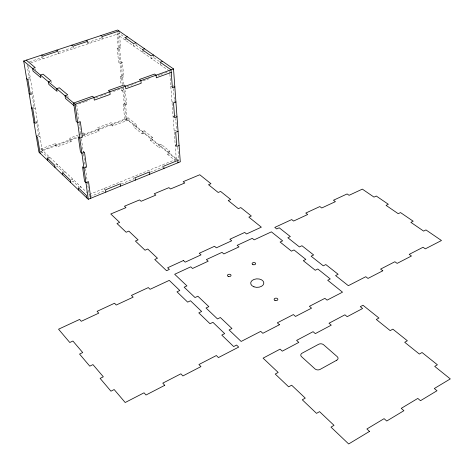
<?xml version="1.0" encoding="UTF-8"?>
<svg xmlns="http://www.w3.org/2000/svg" width="474" height="474" viewBox="0 0 474 474"><rect width="100%" height="100%" fill="white"/><g stroke="black" fill="none" stroke-linecap="round" stroke-linejoin="round"><path stroke-width="0.36" stroke-dasharray="2.37 1.78" d="M176.292 159.246L89.076 194.577L88.046 193.599M90.084 196.651L104.44 190.815L104.144 188.474L105.086 189.345M121.255 183.983L133.875 178.858L133.627 176.529L134.592 177.371M150.299 172.181L162.469 167.239L162.274 164.928M169.733 151.206L167.435 152.124L167.618 154.411L169.917 153.493L169.733 151.206L161.053 144.25L158.766 145.157L158.962 147.426L161.243 146.525L161.053 144.25M79.561 187.248L80.823 186.744L81.155 189.079M176.992 144.588L175.238 145.281L176.749 146.472M71.841 181.892L73.091 181.4L79.134 187.159M70.875 179.824L72.747 179.083L73.091 181.4M63.617 172.074L64.855 171.594L65.205 173.899M150.489 140.588L152.758 139.706L152.557 137.448L150.282 138.331L150.489 140.588L158.962 147.426M174.171 131.055L176.535 130.131L175.682 118.536M56.264 167.032L57.49 166.558L63.658 172.429M142.194 133.899L144.452 133.028L144.238 130.783L141.975 131.654L142.194 133.899L134.071 127.346L133.846 125.112L136.091 124.259L136.311 126.493L134.071 127.346M55.902 164.739L57.135 164.265L57.49 166.558M174.87 115.863L173.081 116.551L174.61 117.706M48.36 157.564L49.58 157.095L49.948 159.377M40.142 153.256L42.559 152.35L28.316 65.904M48.893 158.369L41.345 151.188L40.971 148.931L55.381 143.539L55.731 145.791L56.963 146.928L71.171 141.59L70.845 139.338L69.595 138.218L78.275 134.972M81.617 133.721L83.62 132.975L83.922 135.214L85.184 136.316L99.013 131.12L98.734 128.881L97.448 127.796L111.1 122.689L112.397 123.761L112.652 125.989L128.341 120.088L128.11 117.872L82.879 134.829M78.945 134.723L80.947 133.97M42.186 150.086L77.529 136.832M175.925 101.999L174.379 100.861L171.967 101.762L173.514 102.905M39.532 151.87L77.92 137.466M81.919 135.961L127.032 119.033L180.274 161.812M36.255 136.115L38.702 135.214L39.929 136.358L38.702 136.808M123.127 104.209L125.379 103.385L126.7 104.422L124.449 105.252L123.127 104.209L124.804 119.869L126.114 120.923L122.683 88.626M172.66 86.019L170.83 86.689L172.388 87.814M35.147 123.27L37.624 122.375L36.391 121.249L38.702 135.214M126.7 104.422L125.266 90.741L122.991 91.559L121.664 90.534L121.504 89.065M84.775 101.815L76.729 104.707L79.182 122.559M85.45 101.572L89.473 100.133M95.582 97.934L97.644 97.194M100.399 96.204L105.915 94.225M113.416 91.529L120.882 88.845M121.557 88.602L124.271 87.625M126.943 86.665L135.629 83.548M143.077 80.87L150.643 78.157M158.156 75.455L160.188 74.726M160.87 74.483L166.967 72.291M121.664 90.534L123.933 89.716L125.266 90.741M31.539 107.9L34.039 107.023L35.277 108.131L32.777 109.014M120.171 76.61L122.464 75.799L123.809 76.806L121.51 77.618L120.171 76.61L121.036 84.668M159.406 61.531L153.712 57.55L151.283 58.403L151.176 57.123M117.108 47.998L118.464 48.976L120.805 48.182L119.442 47.204L117.108 47.998L118.654 62.432L120.971 61.632L122.322 62.621L123.809 76.806M30.36 94.492L32.884 93.615L31.64 92.525L34.039 107.023M122.322 62.621L119.999 63.427L118.654 62.432M143.604 51.743L142.401 52.158L142.164 49.628M141.329 48.893L136.109 45.243L133.709 46.061L133.526 44.171M27.919 78.18L29.192 77.748L30.449 78.826L27.895 79.691M126.404 39.692L125.213 40.089L124.958 37.594M29.495 61.768L42.044 57.615L43.324 58.652L42.933 56.122M102.313 36.504L102.597 38.998L101.246 38.021L86.76 42.814L88.099 43.804L87.862 41.931M30.757 62.823L119.264 33.47L124.621 37.215M169.094 70.91L116.9 34.252L122.292 84.959M174.829 86.914L173.271 85.794L173.431 87.945M177.003 116.788L175.469 115.638L175.629 117.813M128.11 117.872L136.091 124.259M144.238 130.783L152.557 137.448M125.883 118.707L177.288 160.052M167.618 154.411L176.464 161.551M112.652 125.989L111.36 124.917L111.1 122.689M99.013 131.12L97.733 130.03L97.448 127.796M83.62 132.975L84.882 134.077L85.184 136.316M83.092 150.999L84.04 151.852M71.171 141.59L69.921 140.464L69.595 138.218M55.381 143.539L56.613 144.677L56.963 146.928M40.971 148.931L87.53 193.108M27.059 64.843L29.192 77.748M35.42 68.902L35.627 70.182M41.848 56.347L42.044 57.615M51.192 81.558L51.388 82.855M58.278 52.371L58.462 53.633L57.164 52.608L72.066 47.678L73.387 48.686L73.049 46.174M67.924 96.151L68.114 97.472M79.277 123.258L81.309 138.041M81.41 138.758L83.383 153.114M83.477 153.819L85.427 167.992M85.527 168.72L87.121 180.339M87.317 181.761L89.402 196.923M101.104 36.776L101.246 38.021M117.89 32.51L123.317 83.857M123.702 87.518L127.032 119.033M119.069 31.61L120.805 48.182M135.925 43.359L136.109 45.243M153.499 55.002L153.712 57.55M160.218 62.852L160.372 64.784M169.674 71.313L169.84 73.511M169.893 74.246L176.417 160.976M173.478 88.662L174.379 100.861M177.786 147.183L178.775 160.609"/><path stroke-width="0.71" d="M88.259 199.281L180.274 161.812L173.525 68.937L117.629 30.034L23.7 61.004L38.927 152.095L88.259 199.281L75.105 104.244L23.7 61.004M179.089 145.536L176.749 146.472L175.688 132.228L178.052 131.298M177.003 116.788L174.61 117.706L173.514 102.905L175.925 101.999M174.829 86.914L172.388 87.814L171.055 69.826L160.165 62.213L162.618 61.347M75.105 104.244L173.525 68.937M171.25 72.421L156.325 77.795L156.106 75.188L154.548 74.068L139.386 79.496L140.926 80.633L141.175 83.252L125.788 88.786L125.515 86.161L123.992 85.006L108.362 90.599L109.861 91.778L110.169 94.415L94.302 100.127L93.971 97.478L92.489 96.281L73.654 103.024L76.219 121.439L77.659 122.683L80.337 121.694L82.446 137.14L79.798 138.135L78.364 136.873L80.473 152L81.895 153.28L84.514 152.278L86.541 167.109L83.951 168.122L82.535 166.824L84.562 181.358L85.96 182.668L88.525 181.649L90.795 198.251M153.499 55.002L151.064 55.849L142.164 49.628L144.582 48.798M135.866 42.731L133.467 43.543L124.958 37.594L127.34 36.794M119.004 30.994L102.313 36.504L100.956 35.532M86.446 40.32L87.785 41.303L73.049 46.174L71.728 45.166M56.797 50.09L58.101 51.115L42.933 56.122L41.653 55.085M26.283 60.151L35.212 67.622L32.605 68.493L33.02 71.059L40.841 77.659L40.432 75.082L43.063 74.187L51.091 80.906L48.443 81.818L48.846 84.419L57.04 91.334L56.649 88.715L59.315 87.791L67.741 94.836L65.051 95.784L65.43 98.42L74.021 105.678M26.645 78.613L27.895 79.691L30.36 94.492L29.115 93.396M31.539 107.9L32.777 109.014L35.147 123.27L33.921 122.138M36.255 136.115L37.476 137.259L40.142 153.256M47.507 160.301L47.139 158.026L54.676 165.213L55.037 167.506M62.728 174.865L62.378 172.56L70.253 180.067L70.596 182.389M78.643 190.08L78.305 187.745L86.546 195.608L86.872 197.954M105.85 192.118L105.56 189.778L120.426 183.74L120.692 186.075M135.321 180.12L135.078 177.791L149.517 171.926L149.737 174.248M163.945 168.46L163.749 166.149L177.786 160.449L177.957 162.754M369.513 431.405L348.674 443.966L330.988 427.127L334.022 425.344L319.547 411.633L316.537 413.369L302.288 399.801L305.274 398.119L291.64 385.202L288.672 386.843L275.234 374.051L278.179 372.451L263.082 358.148L280.093 349.142L282.291 351.163L298.816 342.388L296.6 340.403L313.077 331.676L315.317 333.625L331.267 325.152L329.009 323.244L344.918 314.819L347.187 316.691L362.592 308.509L360.305 306.672L362.983 305.25L378.963 318.036L376.32 319.464L390.203 330.621L392.857 329.152L407.367 340.765L404.701 342.269L419.371 354.06L422.05 352.514L437.401 364.796L434.705 366.384L450.3 378.916L434.303 388.52L437.004 390.748L420.485 400.702L417.795 398.421L401.241 408.357L403.913 410.685L386.743 421.025L384.094 418.655L366.882 428.982L369.513 431.405M336.777 360.199L320.092 369.412A3.614 2.566 3.3 0 1 314.997 368.891L301.529 356.673A3.561 2.5 2.2 0 1 302.104 353.177L318.641 344.278A3.537 2.453 3.1 0 1 323.606 344.764L337.221 356.661A3.591 2.518 4.1 0 1 336.777 360.199M382.802 270.784L367.996 278.422L365.774 276.715L348.343 285.68L335.58 275.572L338.134 274.28L325.828 264.569L323.286 265.831L311.11 256.185L313.64 254.953L301.938 245.728L299.426 246.93L287.842 237.752L290.337 236.573L279.198 227.787L276.721 228.942L274.79 227.413L291.711 219.575L293.613 221.044L307.685 214.515L305.766 213.069L319.826 206.563L321.763 207.979L335.408 201.646L333.459 200.253L347.104 193.937L349.065 195.306L362.355 189.132L374.004 197.113L376.273 196.04L388.348 204.276L386.067 205.372L398.225 213.697L400.518 212.577L413.18 221.216L410.881 222.359L423.632 231.099L425.948 229.926L441.472 240.519L425.332 248.844L423.057 247.256L409.198 254.384L411.462 256.001L397.135 263.39L394.883 261.743L380.569 269.108L382.802 270.784M279.441 324.731L262.827 333.311L260.724 331.373L241.148 341.446L229.09 329.969L231.958 328.518L220.339 317.521L217.495 318.937L206.03 308.017L208.85 306.642L197.842 296.214L195.039 297.559L184.161 287.203L186.94 285.887L174.675 274.274L190.755 266.826L192.545 268.474L208.193 261.204L206.386 259.586L222.016 252.346L223.841 253.94L238.997 246.901L237.148 245.336L252.287 238.327L254.153 239.862L271.395 231.857L282.628 240.845L280.11 242.03L291.469 251.161L294.004 249.94L305.854 259.42L303.301 260.664L315.246 270.263L317.811 268.989L330.277 278.961L327.694 280.264L342.518 292.174L327.072 300.149L324.891 298.347L309.392 306.328L311.554 308.159L295.509 316.442L293.365 314.576L277.314 322.83L279.441 324.731M164.762 385.315L146.004 395.008L144.055 392.798L125.195 402.515L114.169 389.545L110.934 391.186L100.121 378.394L103.326 376.794L92.957 364.607L89.776 366.159L79.561 354.072L82.713 352.555L72.907 341.025L69.785 342.501L58.545 329.205L79.626 319.429L81.267 321.295L98.764 313.154L97.099 311.323L114.554 303.23L116.243 305.031L133.158 297.162L131.44 295.403L148.321 287.576L150.057 289.306L169.265 280.377L179.806 290.503L176.998 291.83L187.663 302.134L190.495 300.771L201.646 311.483L198.79 312.881L210.041 323.742L212.909 322.314L224.676 333.619L221.779 335.082L233.658 346.553L236.573 345.048L238.7 347.092L218.419 357.58L216.369 355.536L198.926 364.524L200.952 366.603L182.881 375.947L180.878 373.82L162.783 383.146L164.762 385.315M183.438 260.522L167.63 267.769L169.372 269.416L166.558 270.713L154.743 259.462L157.469 258.235L147.74 249.016L145.038 250.219L135.41 241.053L138.094 239.88L128.833 231.105L126.167 232.254L116.995 223.521L119.644 222.395L110.774 213.993L125.966 207.63L124.449 206.231L139.575 199.91L141.11 201.284L155.792 195.134L154.24 193.777L168.928 187.639L170.498 188.972L184.753 183L183.165 181.69L199.767 174.752L210.942 183.693L208.53 184.718L218.182 192.474L220.611 191.431L230.666 199.471L228.219 200.543L238.333 208.667L240.792 207.576L251.321 216.008L248.85 217.122L261.34 227.165L246.539 233.96L244.708 232.45L229.872 239.246L231.691 240.786L216.357 247.831L214.562 246.261L199.252 253.282L201.029 254.87L185.204 262.146L183.438 260.522M253.951 286.829A6.589 4.272 -1 0 0 263.846 283.049A6.589 4.272 -1 0 0 253.975 279.429A6.589 4.272 -1 0 0 253.951 286.829M274.956 300.403A1.872 1.238 0.1 0 0 277.859 299.455A1.872 1.238 0.1 0 0 275.157 298.27A1.872 1.238 0.1 0 0 274.956 300.403M252.944 264.634A1.789 1.132 -1.2 0 0 255.67 263.674A1.789 1.132 -1.2 0 0 253.045 262.673A1.789 1.132 -1.2 0 0 252.944 264.634M228.32 276.443A1.807 1.161 -2.4 0 0 231.039 275.376A1.807 1.161 -2.4 0 0 228.332 274.428A1.807 1.161 -2.4 0 0 228.32 276.443"/></g></svg>
